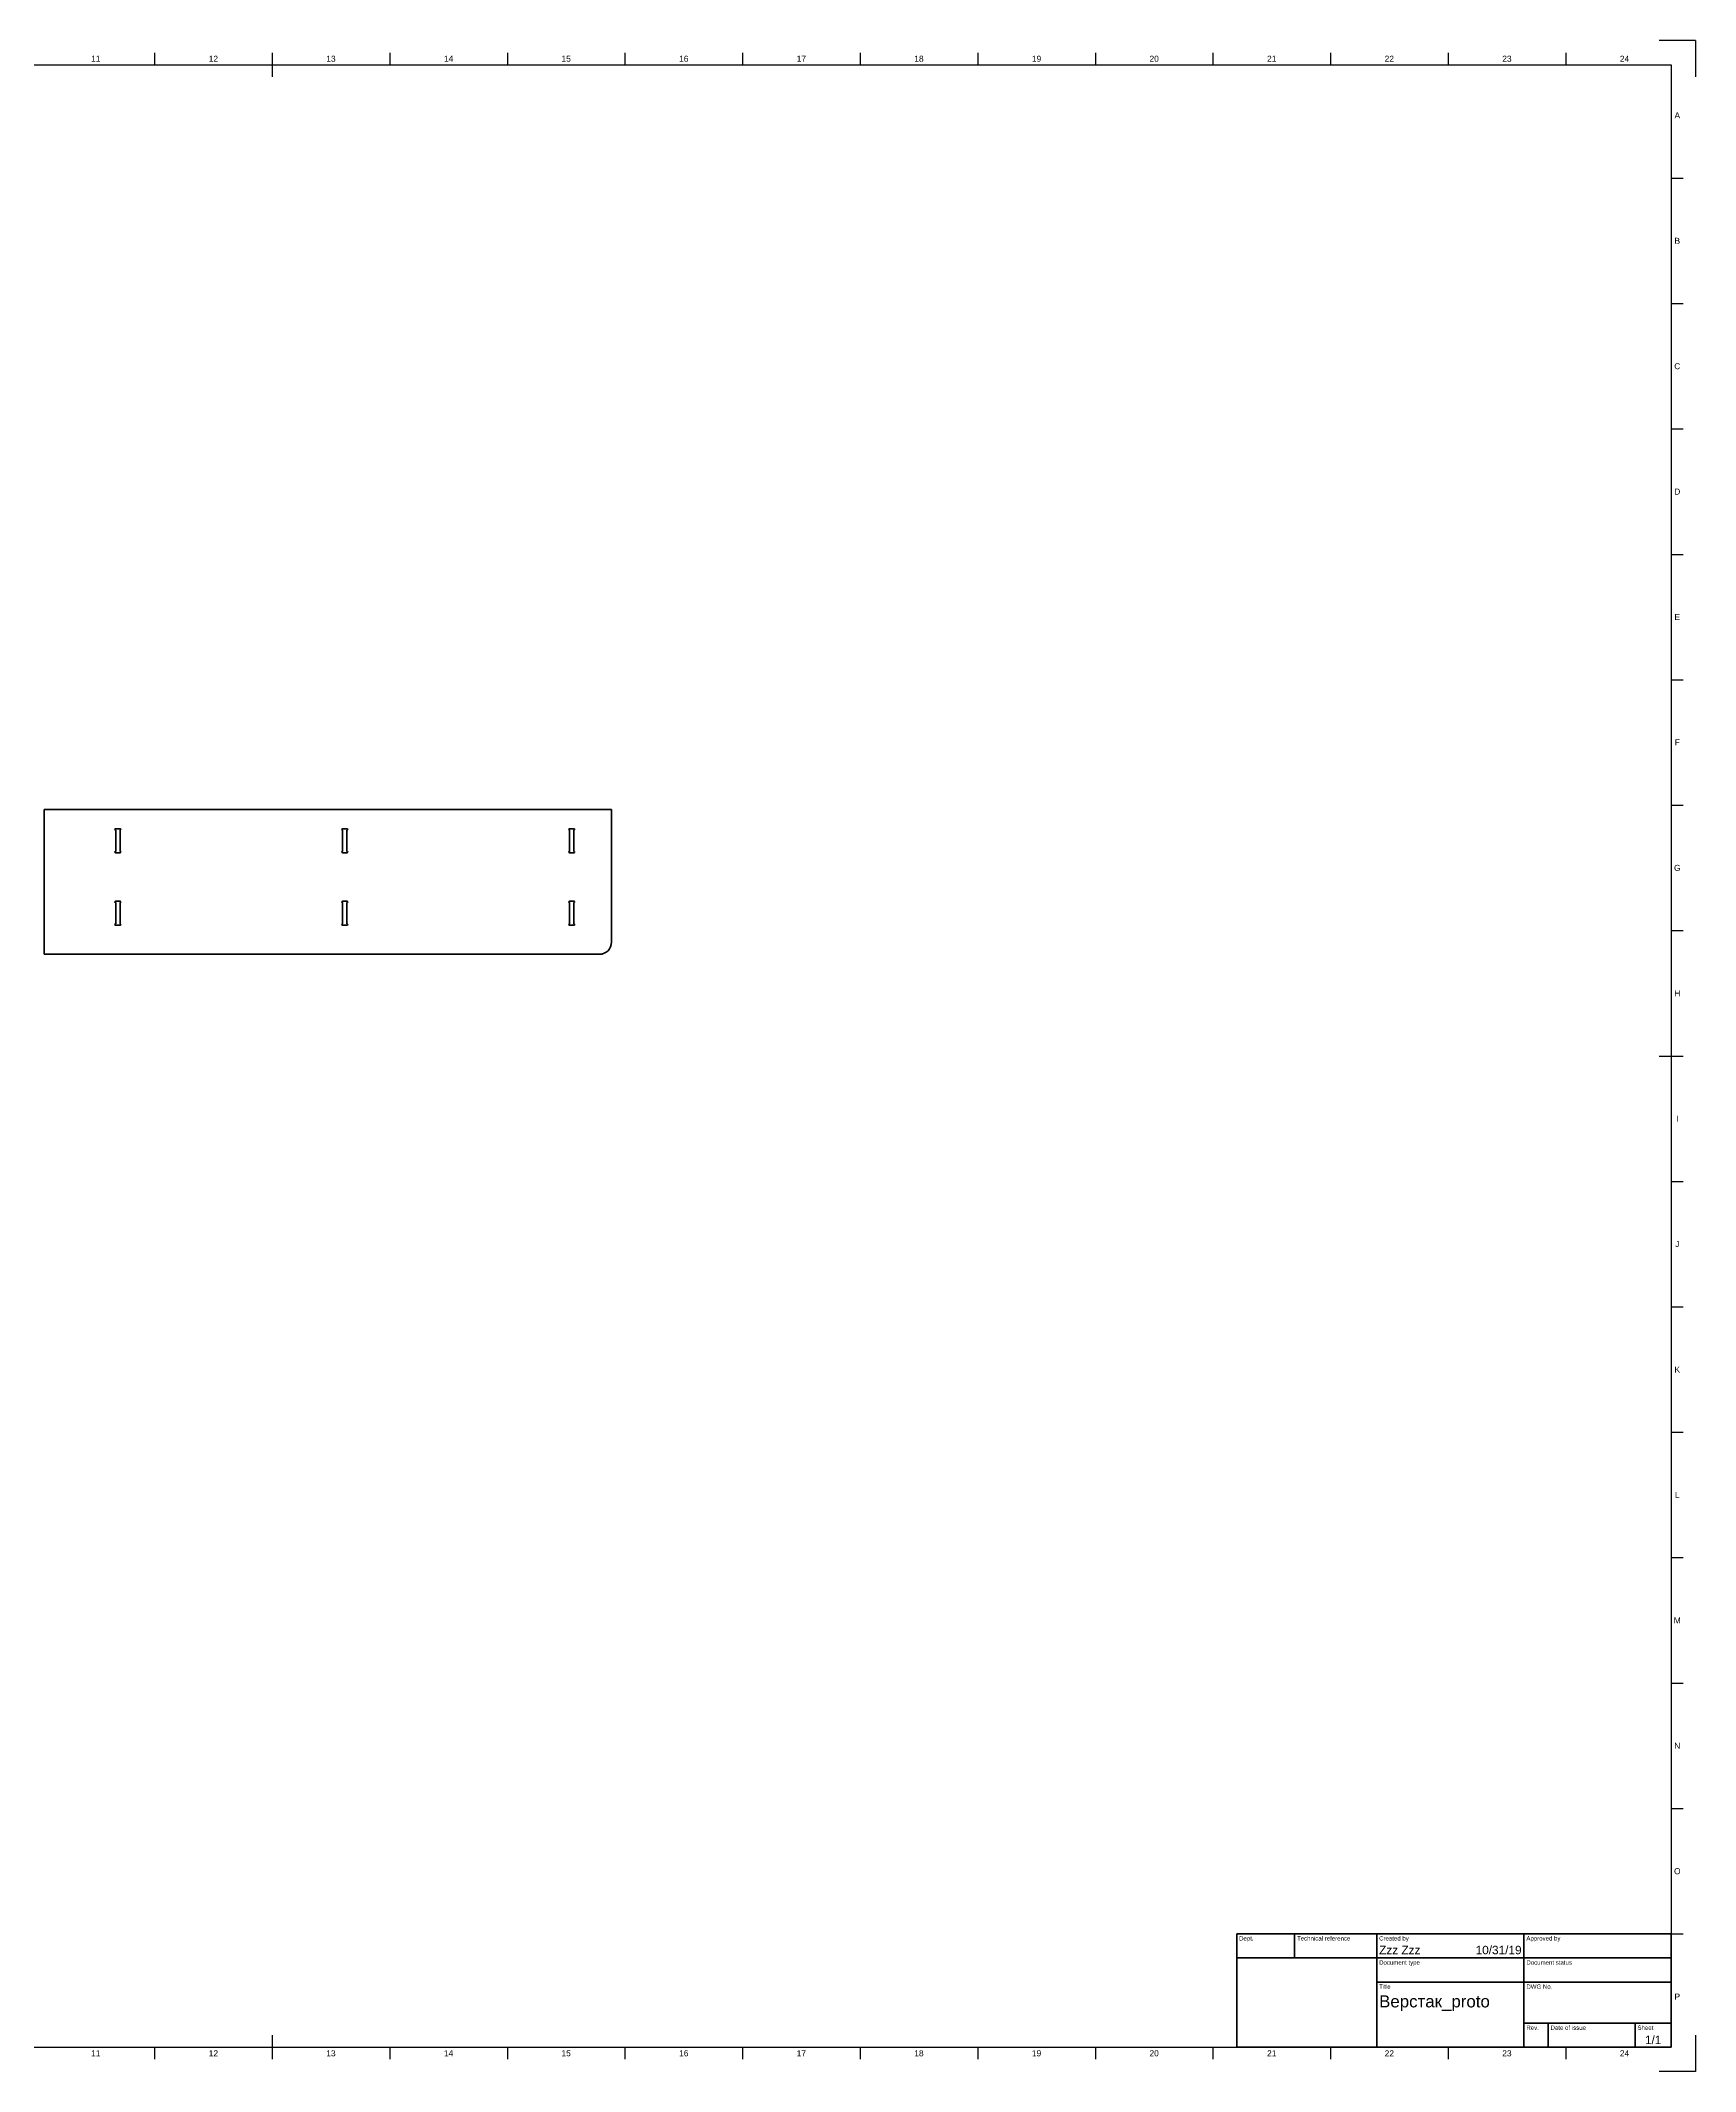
# Model space of a CAD drawing. Header units: millimetres. Extents: x 0 to 1189, y 0 to 841.
# Drawn here: x 504 to 1189, y 0 to 841 of the extents above; entities that cross this region are included whole.
import ezdxf
from ezdxf.enums import TextEntityAlignment as Align

# ---------------------------------------------------------------- set-up
doc = ezdxf.new("R2010")
doc.units = ezdxf.units.MM
doc.header["$LTSCALE"] = 0.75
for name, color, linetype, lineweight in [('Border', 7, 'Continuous', 25), ('TitleBlock', 7, 'Continuous', 35), ('Visible', 7, 'Continuous', 50)]:
    doc.layers.add(name, color=color, linetype=linetype, lineweight=lineweight)
doc.styles.add('FusionTitle', font='Arial Unicode.ttf')

# ---------------------------------------------------------------- blocks, each defined once
blk = doc.blocks.new('ISO_A0_SHEET')
at = {"layer": 'Border'}
for p, q in [((1189, 841), (1174, 841)), ((1189, 841), (1189, 826)), ((550.791667, 836), (550.791667, 831)), ((599.5, 836), (599.5, 826)), ((648.208333, 836), (648.208333, 831)), ((696.916666, 836), (696.916666, 831)), ((745.624999, 836), (745.624999, 831)), ((794.333332, 836), (794.333332, 831)), ((843.041665, 836), (843.041665, 831)), ((891.749998, 836), (891.749998, 831)), ((940.458331, 836), (940.458331, 831)), ((989.166664, 836), (989.166664, 831)), ((1037.874997, 836), (1037.874997, 831)), ((1086.58333, 836), (1086.58333, 831)), ((1135.291663, 836), (1135.291663, 831)), ((20, 831), (1179, 831)), ((1179, 831), (1179, 10)), ((1179, 784.0625), (1184, 784.0625)), ((1179, 732.125), (1184, 732.125)), ((1179, 680.1875), (1184, 680.1875)), ((1179, 628.25), (1184, 628.25)), ((1179, 576.3125), (1184, 576.3125)), ((1179, 524.375), (1184, 524.375)), ((1179, 472.4375), (1184, 472.4375)), ((1174, 420.5), (1184, 420.5)), ((1179, 368.5625), (1184, 368.5625)), ((1179, 316.625), (1184, 316.625)), ((1179, 264.6875), (1184, 264.6875)), ((1179, 212.75), (1184, 212.75)), ((1179, 160.8125), (1184, 160.8125)), ((1179, 108.875), (1184, 108.875)), ((1179, 56.9375), (1184, 56.9375)), ((20, 10), (1179, 10)), ((550.791667, 10), (550.791667, 5)), ((599.5, 15), (599.5, 5)), ((648.208333, 10), (648.208333, 5)), ((696.916666, 10), (696.916666, 5)), ((745.624999, 10), (745.624999, 5)), ((794.333332, 10), (794.333332, 5)), ((843.041665, 10), (843.041665, 5)), ((891.749998, 10), (891.749998, 5)), ((940.458331, 10), (940.458331, 5)), ((989.166664, 10), (989.166664, 5)), ((1037.874997, 10), (1037.874997, 5)), ((1086.58333, 10), (1086.58333, 5)), ((1135.291663, 10), (1135.291663, 5)), ((1189, 15), (1189, 0)), ((1189, 0), (1174, 0))]:
    blk.add_line(p, q, dxfattribs=at)
at = {"layer": 'Border', "style": 'FusionTitle'}
for s, p in [('11', (526.4375, 833.5)), ('12', (575.145833, 833.5)), ('13', (623.854167, 833.5)), ('14', (672.5625, 833.5)), ('15', (721.270833, 833.5)), ('16', (769.979166, 833.5)), ('17', (818.687499, 833.5)), ('18', (867.395832, 833.5)), ('19', (916.104165, 833.5)), ('20', (964.812498, 833.5)), ('21', (1013.520831, 833.5)), ('22', (1062.229164, 833.5)), ('23', (1110.937497, 833.5)), ('24', (1159.64583, 833.5)), ('A', (1181.5, 810.03125)), ('B', (1181.5, 758.09375)), ('C', (1181.5, 706.15625)), ('D', (1181.5, 654.21875)), ('E', (1181.5, 602.28125)), ('F', (1181.5, 550.34375)), ('G', (1181.5, 498.40625)), ('H', (1181.5, 446.46875)), ('I', (1181.5, 394.53125)), ('J', (1181.5, 342.59375)), ('K', (1181.5, 290.65625)), ('L', (1181.5, 238.71875)), ('M', (1181.5, 186.78125)), ('N', (1181.5, 134.84375)), ('O', (1181.5, 82.90625)), ('P', (1181.5, 30.96875)), ('11', (526.4375, 7.5)), ('12', (575.145833, 7.5)), ('13', (623.854167, 7.5)), ('14', (672.5625, 7.5)), ('15', (721.270833, 7.5)), ('16', (769.979166, 7.5)), ('17', (818.687499, 7.5)), ('18', (867.395832, 7.5)), ('19', (916.104165, 7.5)), ('20', (964.812498, 7.5)), ('21', (1013.520831, 7.5)), ('22', (1062.229164, 7.5)), ('23', (1110.937497, 7.5)), ('24', (1159.64583, 7.5))]:
    blk.add_text(s, height=2.5, dxfattribs=at).set_placement(p, align=Align.MIDDLE)
blk = doc.blocks.new('ISO_TITLEBLOCK')
at = {"layer": 'TitleBlock'}
for p, q in [((0, 47), (-180, 47)), ((-180, 47), (-180, 0)), ((-156, 37), (-156, 47)), ((-122, 0), (-122, 47)), ((-61, 0), (-61, 47)), ((0, 0), (0, 47)), ((-180, 37), (0, 37)), ((-122, 27), (0, 27)), ((-61, 10), (0, 10)), ((-51, 0), (-51, 10)), ((-15, 0), (-15, 10)), ((-180, 0), (0, 0))]:
    blk.add_line(p, q, dxfattribs=at)
at = {"layer": 'TitleBlock', "style": 'FusionTitle'}
for s, p in [('Dept.', (-179, 46)), ('Technical reference', (-155, 46)), ('Created by', (-121, 46)), ('Approved by', (-60, 46)), ('Document type', (-121, 36)), ('Document status', (-60, 36)), ('Title', (-121, 26)), ('DWG No.', (-60, 26)), ('Rev.', (-60, 9)), ('Date of issue', (-50, 9)), ('Sheet', (-14, 9))]:
    blk.add_text(s, height=1.8, dxfattribs=at).set_placement(p, align=Align.TOP_LEFT)
for tag, p, height in [('TECHNICAL_REFERENCE', (-155, 38.5), 3.5), ('CREATED_BY', (-121, 38.5), 3.5), ('APPROVED_BY', (-60, 38.5), 3.5), ('DEPT', (-179, 38.5), 3.5), ('DOCUMENT_TYPE', (-121, 28.5), 3.5), ('DOCUMENT_STATUS', (-60, 28.5), 3.5), ('TITLE_1', (-121, 16.5), 5), ('TITLE_2', (-121, 9), 5), ('TITLE_3', (-121, 1.5), 5), ('DATE_OF_ISSUE', (-50, 1.5), 3.5)]:
    blk.add_attdef(tag, p, '', height=height, dxfattribs=at)
for tag, p in [('CREATED_DATE', (-62, 38.5)), ('APPROVED_DATE', (-1, 38.5))]:
    blk.add_attdef(tag, text='', height=3.5, dxfattribs=at).set_placement(p, align=Align.RIGHT)
for tag, height, p in [('DRAWING_NUMBER', 5, (-30.5, 16.6)), ('REV', 3.5, (-56, 3.1)), ('SHEET', 3.5, (-7.5, 3.1))]:
    blk.add_attdef(tag, text='', height=height, dxfattribs=at).set_placement(p, align=Align.MIDDLE)

msp = doc.modelspace()

# ---------------------------------------------------------------- linework, layer by layer
at = {"layer": 'Visible'}
for p, q in [((505.074174, 522.639107, 0.9), (505.074174, 462.639107, 0.9)), ((740.074174, 522.639107, 0.9), (505.074174, 522.639107, 0.9)), ((740.074174, 467.639107, 0.9), (740.074174, 522.639107, 0.9)), ((534.674174, 514.639107, 0.9), (536.474174, 514.639107, 0.9)), ((534.674174, 505.251607, 0.9), (534.674174, 514.026607, 0.9)), ((536.474174, 514.026607, 0.9), (536.474174, 505.251607, 0.9)), ((628.674174, 514.639107, 0.9), (630.474174, 514.639107, 0.9)), ((628.674174, 505.251607, 0.9), (628.674174, 514.026607, 0.9)), ((630.474174, 514.026607, 0.9), (630.474174, 505.251607, 0.9)), ((722.674174, 514.639107, 0.9), (724.474174, 514.639107, 0.9)), ((722.674174, 505.251607, 0.9), (722.674174, 514.026607, 0.9)), ((724.474174, 514.026607, 0.9), (724.474174, 505.251607, 0.9)), ((536.474174, 504.639107, 0.9), (534.674174, 504.639107, 0.9)), ((630.474174, 504.639107, 0.9), (628.674174, 504.639107, 0.9)), ((724.474174, 504.639107, 0.9), (722.674174, 504.639107, 0.9)), ((534.674174, 484.639107, 0.9), (536.474174, 484.639107, 0.9)), ((534.674174, 475.251607, 0.9), (534.674174, 484.026607, 0.9)), ((536.474174, 484.026607, 0.9), (536.474174, 475.251607, 0.9)), ((628.674174, 484.639107, 0.9), (630.474174, 484.639107, 0.9)), ((628.674174, 475.251607, 0.9), (628.674174, 484.026607, 0.9)), ((630.474174, 484.026607, 0.9), (630.474174, 475.251607, 0.9)), ((722.674174, 484.639107, 0.9), (724.474174, 484.639107, 0.9)), ((722.674174, 475.251607, 0.9), (722.674174, 484.026607, 0.9)), ((724.474174, 484.026607, 0.9), (724.474174, 475.251607, 0.9)), ((536.474174, 474.639107, 0.9), (534.674174, 474.639107, 0.9)), ((630.474174, 474.639107, 0.9), (628.674174, 474.639107, 0.9)), ((724.474174, 474.639107, 0.9), (722.674174, 474.639107, 0.9)), ((505.074174, 462.639107, 0.9), (735.074174, 462.639107, 0.9))]:
    msp.add_line(p, q, dxfattribs=at)
at = {"layer": 'Visible', "extrusion": (0, -3.4e-15, -1)}
for centre, radius, start, end in [((-534.674174, 514.332857, -0.9), 0.30625, 270, 90), ((-536.474174, 514.332857, -0.9), 0.30625, 90, 270), ((-628.674174, 514.332857, -0.9), 0.30625, 270, 90), ((-630.474174, 514.332857, -0.9), 0.30625, 90, 270), ((-722.674174, 514.332857, -0.9), 0.30625, 270, 90), ((-724.474174, 514.332857, -0.9), 0.30625, 90, 270), ((-534.674174, 504.945357, -0.9), 0.30625, 270, 90), ((-536.474174, 504.945357, -0.9), 0.30625, 90, 270), ((-628.674174, 504.945357, -0.9), 0.30625, 270, 90), ((-630.474174, 504.945357, -0.9), 0.30625, 90, 270), ((-722.674174, 504.945357, -0.9), 0.30625, 270, 90), ((-724.474174, 504.945357, -0.9), 0.30625, 90, 270), ((-534.674174, 484.332857, -0.9), 0.30625, 270, 90), ((-536.474174, 484.332857, -0.9), 0.30625, 90, 270), ((-628.674174, 484.332857, -0.9), 0.30625, 270, 90), ((-630.474174, 484.332857, -0.9), 0.30625, 90, 270), ((-722.674174, 484.332857, -0.9), 0.30625, 270, 90), ((-724.474174, 484.332857, -0.9), 0.30625, 90, 270), ((-534.674174, 474.945357, -0.9), 0.30625, 270, 90), ((-536.474174, 474.945357, -0.9), 0.30625, 90, 270), ((-628.674174, 474.945357, -0.9), 0.30625, 270, 90), ((-630.474174, 474.945357, -0.9), 0.30625, 90, 270), ((-722.674174, 474.945357, -0.9), 0.30625, 270, 90), ((-724.474174, 474.945357, -0.9), 0.30625, 90, 270), ((-735.074174, 467.639107, -0.9), 5, 180, 270)]:
    msp.add_arc(centre, radius, start, end, dxfattribs=at)

# ---------------------------------------------------------------- block references
at = {"layer": 'Border'}
msp.add_blockref('ISO_A0_SHEET', (0, 0), dxfattribs=at)
at = {"layer": 'TitleBlock'}
msp.add_blockref('ISO_TITLEBLOCK', (1179, 10), dxfattribs=at).add_auto_attribs({'CREATED_DATE': '10/31/19', 'SHEET': '1/1', 'TITLE_1': 'Верстак_proto', 'CREATED_BY': 'Zzz Zzz'})

doc.saveas('drawing.dxf')
